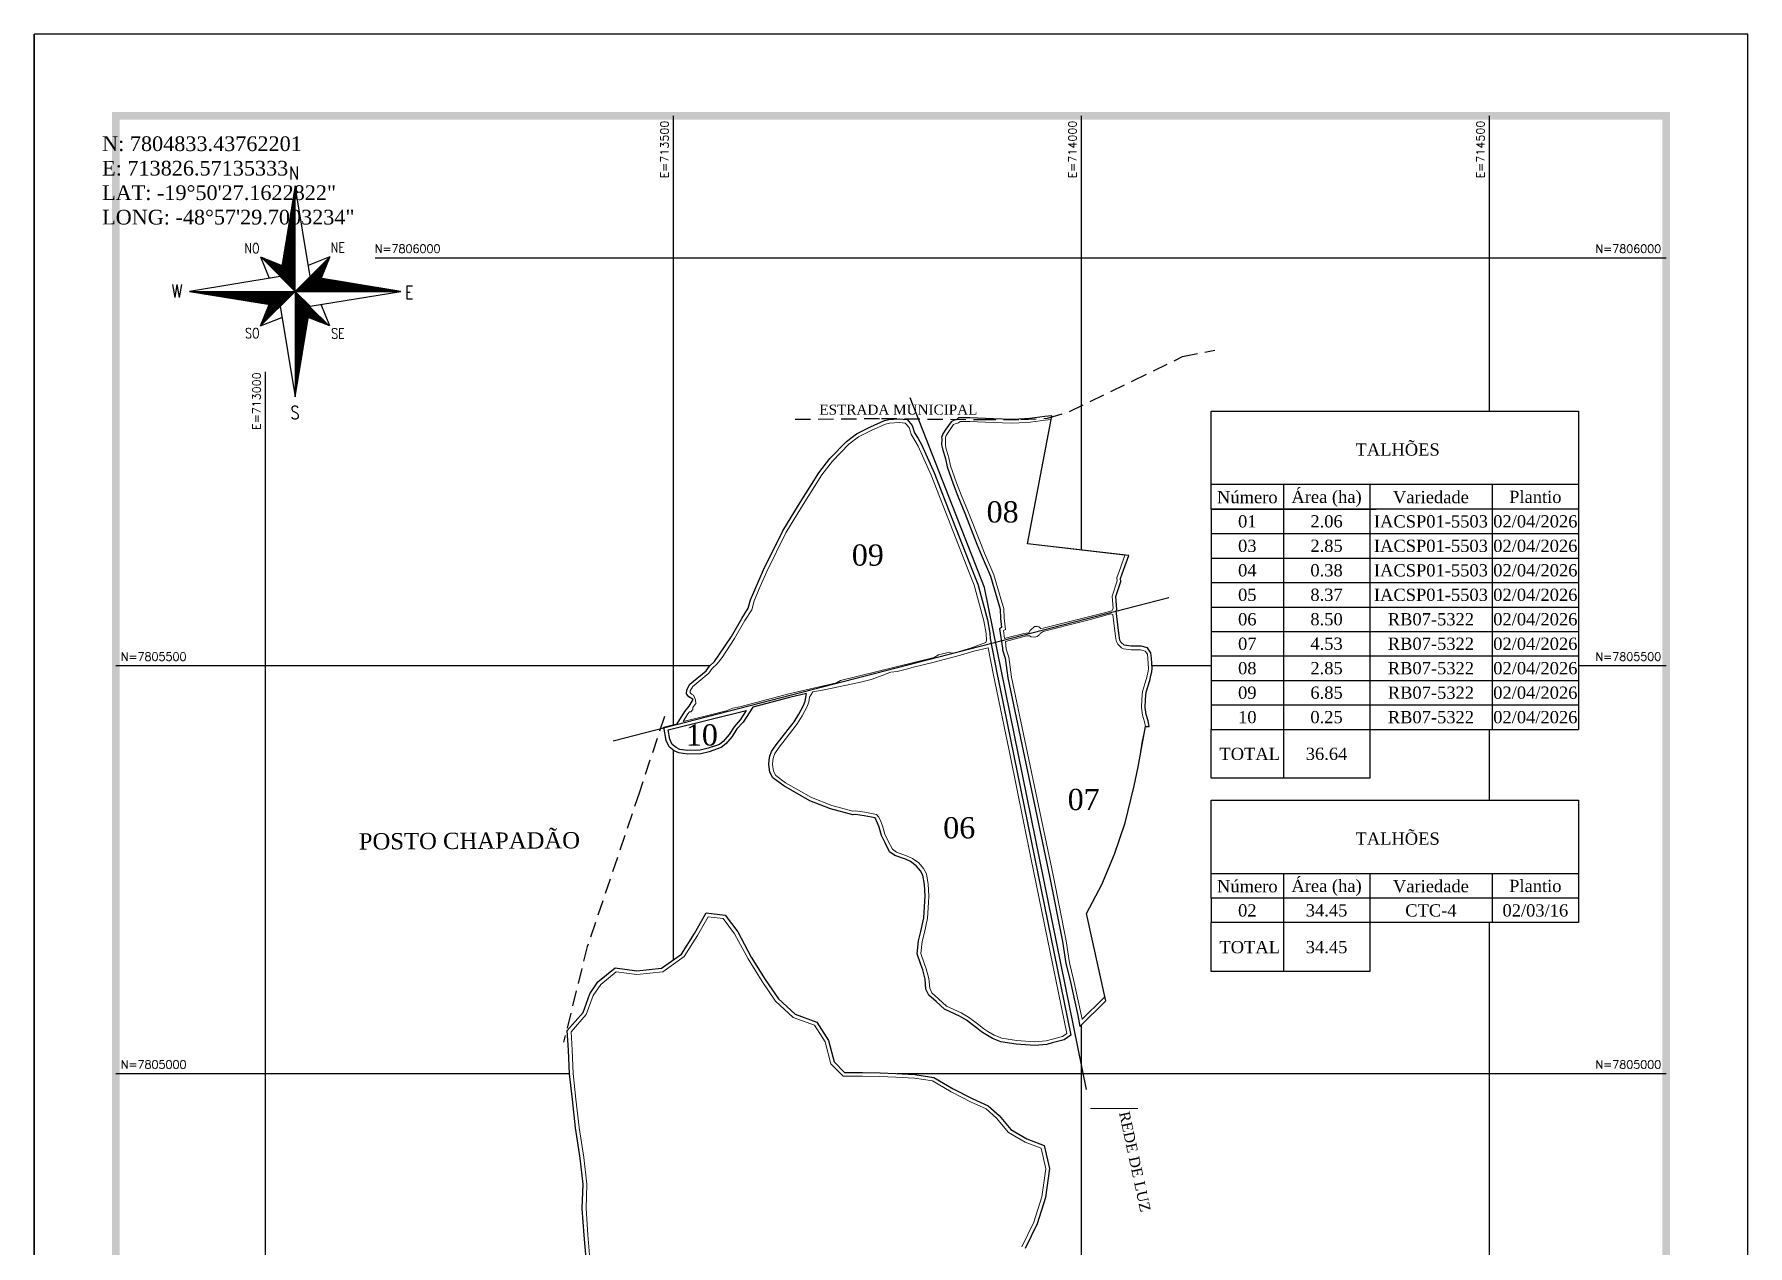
# Model space of a CAD drawing. Extents: x 712717 to 714817, y 7803304 to 7806274.
# Drawn here: x 712717 to 714817, y 7804789 to 7806274 of the extents above; entities that cross this region are included whole.
import ezdxf
from ezdxf.enums import TextEntityAlignment as Align

# ---------------------------------------------------------------- set-up
doc = ezdxf.new("R2010")
doc.units = 0
doc.header["$MEASUREMENT"] = 0
doc.linetypes.add('HIDDEN2', pattern=[0.1875, 0.125, -0.0625])
doc.linetypes.add('LIN0', pattern=[0])
for name, color, linetype, lineweight in [('0114000353', 1, 'Continuous', 25), ('0114000353006', 5, 'Continuous', 25), ('0114000353007', 5, 'Continuous', 25), ('0114000353008', 5, 'Continuous', 25), ('0114000353009', 5, 'Continuous', 25), ('0114000353010', 5, 'Continuous', 25), ('GRID', 8, 'Continuous', 0), ('TEXTO_DIVERSOS', 7, 'Continuous', 5)]:
    doc.layers.add(name, color=color, linetype=linetype, lineweight=lineweight)
for name, color, linetype in [('0114000353002', 5, 'Continuous'), ('NUMERAÇÕES', 7, 'Continuous'), ('SETA_NORTE', 3, 'Continuous'), ('TABELAS', 7, 'Continuous'), ('texto', 7, 'Continuous'), ('TG', 7, 'LIN0'), ('XTEXTOINTERNO', 7, 'Continuous')]:
    doc.layers.add(name, color=color, linetype=linetype)
doc.layers.add('MALHA', color=251, linetype='Continuous', true_color=0x505050)
doc.layers.add('NUMERAÇÕES DOS TALHÕES', color=7, linetype='Continuous', true_color=0xffffff)
doc.styles.add('AGROCAD', font='romans.shx')
doc.styles.add('AREAS', font='times.ttf')
doc.styles.add('ROMANS', font='')
doc.styles.get('ROMANS').set_extended_font_data('romans.shx')

# ---------------------------------------------------------------- blocks, each defined once
blk = doc.blocks.new('A$C7F984228')
at = {"layer": 'SETA_NORTE', "linetype": 'Continuous'}
h = blk.add_hatch(dxfattribs=at)
h.set_pattern_fill('ANSI31', color=256, scale=5, angle=-90, style=0)
h.set_pattern_definition([(315, (-7849212.488, 504478.853), (11.22532015, 11.22532015), [])])
h.paths.add_polyline_path([(2671, 3542), (2716, 3816), (2183, 4030)])
h = blk.add_hatch(dxfattribs=at)
h.set_pattern_fill('ANSI31', color=256, scale=5, angle=180, style=0)
h.set_pattern_definition([(225, (504349.028, 7855425.992), (11.22532015, -11.22532015), [])])
h.paths.add_polyline_path([(3412, 3542), (3686, 3497), (3900, 4030)])
h = blk.add_hatch(dxfattribs=at)
h.set_pattern_fill('ANSI31', color=256, scale=5, style=0)
h.set_pattern_definition([(45, (-498265.35, -7849082.662), (-11.22532015, 11.22532015), [])])
h.paths.add_polyline_path([(2671, 2801), (2397, 2846), (2183, 2313)])
h = blk.add_hatch(dxfattribs=at)
h.set_pattern_fill('ANSI31', color=256, scale=5, angle=90, style=0)
h.set_pattern_definition([(135, (7855296.166, -498135.524), (-11.22532015, -11.22532015), [])])
h.paths.add_polyline_path([(3412, 2801), (3367, 2527), (3900, 2313)])
for p, q in [((2994, 5505), (3042, 5552)), ((2999, 5533), (3042, 5576)), ((3004, 5561), (3042, 5599)), ((3008, 5588), (3042, 5622)), ((3013, 5616), (3042, 5645)), ((3017, 5644), (3042, 5668)), ((3022, 5671), (3042, 5691)), ((3026, 5699), (3042, 5715)), ((3031, 5727), (3042, 5738)), ((3036, 5755), (3042, 5761)), ((3040, 5782), (3042, 5784)), ((2908, 4978), (3042, 5112)), ((2912, 5006), (3042, 5135)), ((2917, 5034), (3042, 5159)), ((2921, 5061), (3042, 5182)), ((2926, 5089), (3042, 5205)), ((2931, 5117), (3042, 5228)), ((2935, 5145), (3042, 5251)), ((2940, 5172), (3042, 5274)), ((2944, 5200), (3042, 5298)), ((2949, 5228), (3042, 5321)), ((2953, 5255), (3042, 5344)), ((2958, 5283), (3042, 5367)), ((2963, 5311), (3042, 5390)), ((2967, 5339), (3042, 5413)), ((2972, 5366), (3042, 5437)), ((2976, 5394), (3042, 5460)), ((2981, 5422), (3042, 5483)), ((2985, 5450), (3042, 5506)), ((2990, 5477), (3042, 5529)), ((2825, 4479), (3042, 4695)), ((2830, 4507), (3042, 4718)), ((2835, 4534), (3042, 4742)), ((2839, 4562), (3042, 4765)), ((2844, 4590), (3042, 4788)), ((2848, 4618), (3042, 4811)), ((2853, 4645), (3042, 4834)), ((2857, 4673), (3042, 4857)), ((2862, 4701), (3042, 4881)), ((2867, 4729), (3042, 4904)), ((2871, 4756), (3042, 4927)), ((2876, 4784), (3042, 4950)), ((2880, 4812), (3042, 4973)), ((2885, 4839), (3042, 4996)), ((2889, 4867), (3042, 5020)), ((2894, 4895), (3042, 5043)), ((2899, 4923), (3042, 5066)), ((2903, 4950), (3042, 5089)), ((2739, 3952), (3042, 4255)), ((2743, 3980), (3042, 4278)), ((2748, 4007), (3042, 4301)), ((2752, 4035), (3042, 4325)), ((2757, 4063), (3042, 4348)), ((2762, 4091), (3042, 4371)), ((2766, 4118), (3042, 4394)), ((2771, 4146), (3042, 4417)), ((2775, 4174), (3042, 4440)), ((2780, 4202), (3042, 4464)), ((2784, 4229), (3042, 4487)), ((2789, 4257), (3042, 4510)), ((2794, 4285), (3042, 4533)), ((2798, 4313), (3042, 4556)), ((2803, 4340), (3042, 4579)), ((2807, 4368), (3042, 4603)), ((2812, 4396), (3042, 4626)), ((2816, 4423), (3042, 4649)), ((2821, 4451), (3042, 4672)), ((2183, 4030), (2716, 3816)), ((2183, 4030), (2397, 3497)), ((2674, 3540), (3042, 3908)), ((2675, 3564), (3042, 3931)), ((2679, 3591), (3042, 3954)), ((2684, 3619), (3042, 3977)), ((2685, 3528), (3042, 3885)), ((2688, 3647), (3042, 4000)), ((2693, 3675), (3042, 4024)), ((2697, 3517), (3042, 3861)), ((2698, 3702), (3042, 4047)), ((2702, 3730), (3042, 4070)), ((2707, 3758), (3042, 4093)), ((2709, 3505), (3042, 3838)), ((2711, 3786), (3042, 4116)), ((2716, 3813), (3042, 4139)), ((2720, 3841), (3042, 4163)), ((2725, 3869), (3042, 4186)), ((2730, 3897), (3042, 4209)), ((2734, 3924), (3042, 4232)), ((3900, 4030), (3367, 3816)), ((3900, 4030), (3686, 3497)), ((2720, 3493), (3042, 3815)), ((2732, 3482), (3042, 3792)), ((2743, 3470), (3042, 3769)), ((2755, 3459), (3042, 3746)), ((2766, 3447), (3042, 3722)), ((2778, 3435), (3042, 3699)), ((2790, 3424), (3042, 3676)), ((2801, 3412), (3042, 3653)), ((2813, 3401), (3042, 3630)), ((2824, 3389), (3042, 3607)), ((2836, 3378), (3042, 3583)), ((2848, 3366), (3042, 3560)), ((2859, 3354), (3042, 3537)), ((2871, 3343), (3042, 3514)), ((2882, 3331), (3042, 3491)), ((2894, 3320), (3042, 3468)), ((2905, 3308), (3042, 3444)), ((2917, 3296), (3042, 3421)), ((3047, 3172), (3417, 3542)), ((3070, 3172), (3437, 3538)), ((3093, 3172), (3457, 3535)), ((3117, 3172), (3477, 3532)), ((3140, 3172), (3497, 3528)), ((3163, 3172), (3516, 3525)), ((3186, 3172), (3536, 3522)), ((3209, 3172), (3556, 3519)), ((3232, 3172), (3576, 3515)), ((3256, 3172), (3596, 3512)), ((3279, 3172), (3616, 3509)), ((3302, 3172), (3636, 3506)), ((3325, 3172), (3656, 3502)), ((3348, 3172), (3676, 3499)), ((3371, 3172), (3695, 3496)), ((3395, 3172), (3715, 3492)), ((3418, 3172), (3735, 3489)), ((3441, 3172), (3755, 3486)), ((3464, 3172), (3775, 3483)), ((3487, 3172), (3795, 3479)), ((3510, 3172), (3815, 3476)), ((3534, 3172), (3835, 3473)), ((3557, 3172), (3855, 3469)), ((3580, 3172), (3874, 3466)), ((3603, 3172), (3894, 3463)), ((3626, 3172), (3914, 3460)), ((3649, 3172), (3934, 3456)), ((3673, 3172), (3954, 3453)), ((3696, 3172), (3974, 3450)), ((3719, 3172), (3994, 3447)), ((3742, 3172), (4014, 3443)), ((3765, 3172), (4034, 3440)), ((3788, 3172), (4053, 3437)), ((3812, 3172), (4073, 3433)), ((3835, 3172), (4093, 3430)), ((3858, 3172), (4113, 3427)), ((3881, 3172), (4133, 3424)), ((3904, 3172), (4153, 3420)), ((3927, 3172), (4173, 3417)), ((3951, 3172), (4193, 3414)), ((3974, 3172), (4213, 3411)), ((3997, 3172), (4232, 3407)), ((4020, 3172), (4252, 3404)), ((428, 3170), (429, 3172)), ((448, 3167), (453, 3172)), ((468, 3164), (476, 3172)), ((488, 3161), (499, 3172)), ((508, 3157), (522, 3172)), ((528, 3154), (545, 3172)), ((548, 3151), (568, 3172)), ((567, 3148), (592, 3172)), ((587, 3144), (615, 3172)), ((607, 3141), (638, 3172)), ((627, 3138), (661, 3172)), ((647, 3134), (684, 3172)), ((667, 3131), (707, 3172)), ((687, 3128), (731, 3172)), ((707, 3125), (754, 3172)), ((727, 3121), (777, 3172)), ((746, 3118), (800, 3172)), ((766, 3115), (823, 3172)), ((786, 3112), (846, 3172)), ((806, 3108), (870, 3172)), ((826, 3105), (893, 3172)), ((846, 3102), (916, 3172)), ((866, 3098), (939, 3172)), ((886, 3095), (962, 3172)), ((906, 3092), (985, 3172)), ((925, 3089), (1009, 3172)), ((945, 3085), (1032, 3172)), ((965, 3082), (1055, 3172)), ((985, 3079), (1078, 3172)), ((1005, 3075), (1101, 3172)), ((1025, 3072), (1124, 3172)), ((1045, 3069), (1148, 3172)), ((1065, 3066), (1171, 3172)), ((1085, 3062), (1194, 3172)), ((1104, 3059), (1217, 3172)), ((1124, 3056), (1240, 3172)), ((1144, 3053), (1263, 3172)), ((1164, 3049), (1287, 3172)), ((1184, 3046), (1310, 3172)), ((1204, 3043), (1333, 3172)), ((1224, 3039), (1356, 3172)), ((1244, 3036), (1379, 3172)), ((1264, 3033), (1402, 3172)), ((1283, 3030), (1426, 3172)), ((1303, 3026), (1449, 3172)), ((1323, 3023), (1472, 3172)), ((1343, 3020), (1495, 3172)), ((1363, 3017), (1518, 3172)), ((1383, 3013), (1541, 3172)), ((1403, 3010), (1565, 3172)), ((1423, 3007), (1588, 3172)), ((1443, 3003), (1611, 3172)), ((1462, 3000), (1634, 3172)), ((1482, 2997), (1657, 3172)), ((1502, 2994), (1680, 3172)), ((1522, 2990), (1704, 3172)), ((1542, 2987), (1727, 3172)), ((1562, 2984), (1750, 3172)), ((1582, 2980), (1773, 3172)), ((1602, 2977), (1796, 3172)), ((1622, 2974), (1819, 3172)), ((1641, 2971), (1843, 3172)), ((1661, 2967), (1866, 3172)), ((1681, 2964), (1889, 3172)), ((1701, 2961), (1912, 3172)), ((1721, 2958), (1935, 3172)), ((1741, 2954), (1958, 3172)), ((1761, 2951), (1982, 3172)), ((1781, 2948), (2005, 3172)), ((1801, 2944), (2028, 3172)), ((1820, 2941), (2051, 3172)), ((1840, 2938), (2074, 3172)), ((1860, 2935), (2097, 3172)), ((1880, 2931), (2120, 3172)), ((1900, 2928), (2144, 3172)), ((1920, 2925), (2167, 3172)), ((1940, 2921), (2190, 3172)), ((1960, 2918), (2213, 3172)), ((1980, 2915), (2236, 3172)), ((1999, 2912), (2259, 3172)), ((2019, 2908), (2283, 3172)), ((2039, 2905), (2306, 3172)), ((2059, 2902), (2329, 3172)), ((2079, 2899), (2352, 3172)), ((2099, 2895), (2375, 3172)), ((2119, 2892), (2398, 3172)), ((2139, 2889), (2422, 3172)), ((2159, 2885), (2445, 3172)), ((2178, 2882), (2468, 3172)), ((3042, 3172), (2183, 2313)), ((2198, 2879), (2491, 3172)), ((2218, 2876), (2514, 3172)), ((2238, 2872), (2537, 3172)), ((2258, 2869), (2561, 3172)), ((2278, 2866), (2584, 3172)), ((2298, 2863), (2607, 3172)), ((2318, 2859), (2630, 3172)), ((2338, 2856), (2653, 3172)), ((2357, 2853), (2676, 3172)), ((2377, 2849), (2700, 3172)), ((2397, 2846), (2723, 3172)), ((2417, 2843), (2746, 3172)), ((2437, 2840), (2769, 3172)), ((2457, 2836), (2792, 3172)), ((2477, 2833), (2815, 3172)), ((2497, 2830), (2839, 3172)), ((2517, 2826), (2862, 3172)), ((2536, 2823), (2885, 3172)), ((2556, 2820), (2908, 3172)), ((2576, 2817), (2931, 3172)), ((2596, 2813), (2954, 3172)), ((2616, 2810), (2978, 3172)), ((2636, 2807), (3001, 3172)), ((2656, 2804), (3024, 3172)), ((2929, 3285), (3042, 3398)), ((2940, 3273), (3042, 3375)), ((2952, 3262), (3042, 3352)), ((2963, 3250), (3042, 3329)), ((2975, 3239), (3042, 3305)), ((2987, 3227), (3042, 3282)), ((2998, 3215), (3042, 3259)), ((3010, 3204), (3042, 3236)), ((3021, 3192), (3042, 3213)), ((3033, 3181), (3042, 3190)), ((3042, 3166), (3044, 3169)), ((3042, 3143), (3056, 3157)), ((3042, 3120), (3068, 3146)), ((3042, 3097), (3079, 3134)), ((3042, 3074), (3091, 3123)), ((3042, 3051), (3102, 3111)), ((3042, 3027), (3114, 3100)), ((3042, 3004), (3126, 3088)), ((3042, 2981), (3137, 3076)), ((3042, 2958), (3149, 3065)), ((3042, 2935), (3160, 3053)), ((3042, 2912), (3172, 3042)), ((3042, 2888), (3183, 3030)), ((3042, 2865), (3195, 3018)), ((3042, 2842), (3207, 3007)), ((3042, 2819), (3218, 2995)), ((3042, 2796), (3230, 2984)), ((4043, 3172), (4272, 3401)), ((4066, 3172), (4292, 3397)), ((4090, 3172), (4312, 3394)), ((4113, 3172), (4332, 3391)), ((4136, 3172), (4352, 3388)), ((4159, 3172), (4372, 3384)), ((4182, 3172), (4392, 3381)), ((4205, 3172), (4411, 3378)), ((4228, 3172), (4431, 3374)), ((4252, 3172), (4451, 3371)), ((4275, 3172), (4471, 3368)), ((4298, 3172), (4491, 3365)), ((4321, 3172), (4511, 3361)), ((4344, 3172), (4531, 3358)), ((4367, 3172), (4551, 3355)), ((4391, 3172), (4571, 3352)), ((4414, 3172), (4590, 3348)), ((4437, 3172), (4610, 3345)), ((4460, 3172), (4630, 3342)), ((4483, 3172), (4650, 3338)), ((4506, 3172), (4670, 3335)), ((4530, 3172), (4690, 3332)), ((4553, 3172), (4710, 3329)), ((4576, 3172), (4730, 3325)), ((4599, 3172), (4750, 3322)), ((4622, 3172), (4769, 3319)), ((4645, 3172), (4789, 3316)), ((4669, 3172), (4809, 3312)), ((4692, 3172), (4829, 3309)), ((4715, 3172), (4849, 3306)), ((4738, 3172), (4869, 3302)), ((4761, 3172), (4889, 3299)), ((4784, 3172), (4909, 3296)), ((4808, 3172), (4929, 3293)), ((4831, 3172), (4948, 3289)), ((4854, 3172), (4968, 3286)), ((4877, 3172), (4988, 3283)), ((4900, 3172), (5008, 3279)), ((4923, 3172), (5028, 3276)), ((4947, 3172), (5048, 3273)), ((4970, 3172), (5068, 3270)), ((4993, 3172), (5088, 3266)), ((5016, 3172), (5108, 3263)), ((5039, 3172), (5127, 3260)), ((5062, 3172), (5147, 3257)), ((5086, 3172), (5167, 3253)), ((5109, 3172), (5187, 3250)), ((5132, 3172), (5207, 3247)), ((5155, 3172), (5227, 3243)), ((5178, 3172), (5247, 3240)), ((5201, 3172), (5267, 3237)), ((5225, 3172), (5287, 3234)), ((5248, 3172), (5306, 3230)), ((5271, 3172), (5326, 3227)), ((5294, 3172), (5346, 3224)), ((5317, 3172), (5366, 3221)), ((5340, 3172), (5386, 3217)), ((5364, 3172), (5406, 3214)), ((5387, 3172), (5426, 3211)), ((5410, 3172), (5446, 3207)), ((5433, 3172), (5466, 3204)), ((5456, 3172), (5485, 3201)), ((5479, 3172), (5505, 3198)), ((5503, 3172), (5525, 3194)), ((5526, 3172), (5545, 3191)), ((5549, 3172), (5565, 3188)), ((5572, 3172), (5585, 3184)), ((5595, 3172), (5605, 3181)), ((5618, 3172), (5625, 3178)), ((5642, 3172), (5645, 3175)), ((2183, 2313), (2397, 2846)), ((3042, 2773), (3241, 2972)), ((3042, 2749), (3253, 2961)), ((3042, 2726), (3265, 2949)), ((3042, 2703), (3276, 2937)), ((3042, 2680), (3288, 2926)), ((3042, 2657), (3299, 2914)), ((3042, 2634), (3311, 2903)), ((3042, 2610), (3322, 2891)), ((3042, 2587), (3334, 2879)), ((3042, 2564), (3346, 2868)), ((3042, 2541), (3357, 2856)), ((3042, 2518), (3369, 2845)), ((3042, 2495), (3380, 2833)), ((3042, 2471), (3392, 2822)), ((3042, 2448), (3404, 2810)), ((3042, 2425), (3411, 2795)), ((3042, 2402), (3407, 2767)), ((3042, 2379), (3402, 2739)), ((3042, 2356), (3398, 2712)), ((3042, 2332), (3393, 2684)), ((3042, 2309), (3389, 2656)), ((3042, 2286), (3384, 2628)), ((3042, 2263), (3379, 2601)), ((3042, 2240), (3375, 2573)), ((3900, 2313), (3686, 2846)), ((2183, 2313), (2716, 2527)), ((3042, 2217), (3370, 2545)), ((3042, 2193), (3366, 2517)), ((3042, 2170), (3361, 2490)), ((3042, 2147), (3357, 2462)), ((3042, 2124), (3352, 2434)), ((3042, 2101), (3347, 2406)), ((3042, 2078), (3343, 2379)), ((3042, 2055), (3338, 2351)), ((3042, 2031), (3334, 2323)), ((3042, 2008), (3329, 2296)), ((3042, 1985), (3325, 2268)), ((3042, 1962), (3320, 2240)), ((3042, 1939), (3316, 2212)), ((3042, 1916), (3311, 2185)), ((3042, 1892), (3306, 2157)), ((3042, 1869), (3302, 2129)), ((3900, 2313), (3367, 2527)), ((3042, 1846), (3297, 2101)), ((3042, 1823), (3293, 2074)), ((3042, 1800), (3288, 2046)), ((3042, 1777), (3284, 2018)), ((3042, 1753), (3279, 1990)), ((3042, 1730), (3274, 1963)), ((3042, 1707), (3270, 1935)), ((3042, 1684), (3265, 1907)), ((3042, 1661), (3261, 1880)), ((3042, 1638), (3256, 1852)), ((3042, 1614), (3252, 1824)), ((3042, 1591), (3247, 1796)), ((3042, 1568), (3242, 1769)), ((3042, 1545), (3238, 1741)), ((3042, 1522), (3233, 1713)), ((3042, 1499), (3229, 1685)), ((3042, 1475), (3224, 1658)), ((3042, 1452), (3220, 1630)), ((3042, 1429), (3215, 1602)), ((3042, 1406), (3210, 1575)), ((3042, 1383), (3206, 1547)), ((3042, 1360), (3201, 1519)), ((3042, 1336), (3197, 1491)), ((3042, 1313), (3192, 1464)), ((3042, 1290), (3188, 1436)), ((3042, 1267), (3183, 1408)), ((3042, 1244), (3178, 1380)), ((3042, 1221), (3174, 1353)), ((3042, 1197), (3169, 1325)), ((3042, 1174), (3165, 1297)), ((3042, 1151), (3160, 1269)), ((3042, 1128), (3156, 1242)), ((3042, 1105), (3151, 1214)), ((3042, 1082), (3146, 1186)), ((3042, 1058), (3142, 1159)), ((3042, 1035), (3137, 1131)), ((3042, 1012), (3133, 1103)), ((3042, 989), (3128, 1075)), ((3042, 966), (3124, 1048)), ((3042, 943), (3119, 1020)), ((3042, 919), (3115, 992)), ((3042, 896), (3110, 964)), ((3042, 873), (3105, 937)), ((3042, 850), (3101, 909)), ((3042, 827), (3096, 881)), ((3042, 804), (3092, 853)), ((3042, 780), (3087, 826)), ((3042, 757), (3083, 798)), ((3042, 734), (3078, 770)), ((3042, 711), (3073, 743)), ((3042, 688), (3069, 715)), ((3042, 665), (3064, 687)), ((3042, 641), (3060, 659)), ((3042, 618), (3055, 632)), ((3042, 595), (3051, 604)), ((3042, 572), (3046, 576))]:
    blk.add_line(p, q, dxfattribs=at)
blk.add_lwpolyline([(3412, 2801), (5663, 3172), (3412, 3542), (3042, 5792), (2671, 3542), (421, 3172), (2671, 2801), (3042, 551)], close=True, dxfattribs=at)
for points in [[(3042, 3172), (3042, 5792)], [(3042, 3172), (2671, 3542)], [(3042, 3172), (3412, 3542)], [(421, 3172), (5663, 3172)], [(3042, 3172), (2671, 2801)], [(3042, 3172), (3412, 2801)], [(3042, 3172), (3042, 551)]]:
    blk.add_lwpolyline(points, dxfattribs=at)
at = {"layer": 'TEXTO_DIVERSOS', "color": 0, "lineweight": 30, "style": 'ROMANS', "width": 0.8}
for s, height, p in [('N ', 325, (2890, 5949)), ('NO', 250, (1784, 4117)), ('NE', 250, (3926, 4135)), ('W', 325, (-25, 3016)), ('E', 325, (5767, 2986)), ('SO', 250, (1801, 2010)), ('SE', 250, (3938, 2001)), ('S', 325, (2930, 0))]:
    blk.add_text(s, height=height, dxfattribs=at).set_placement(p)
blk = doc.blocks.new('area_de_talhao')
at = {"layer": 'NUMERAÇÕES', "linetype": 'Continuous', "style": 'AREAS'}
blk.add_attdef('NRO', text='', height=20, dxfattribs=at).set_placement((0, 6.1), align=Align.CENTER)
blk = doc.blocks.new('coordf')
at = {"layer": 'MALHA', "linetype": 'Continuous', "style": 'AGROCAD'}
blk.add_attdef('COORDF', text='', height=10, dxfattribs=at).set_placement((-6, 6), align=Align.RIGHT)
blk = doc.blocks.new('coordi')
at = {"layer": 'MALHA', "linetype": 'Continuous', "style": 'AGROCAD'}
blk.add_attdef('COORDI', (6, 6), '', height=10, dxfattribs=at)

msp = doc.modelspace()

# ---------------------------------------------------------------- linework, layer by layer
at = {"color": 6}
for points in [[(714006.2, 7804980.4), (713881.2, 7805595.8), (713790.1, 7805828.3)], [(713426, 7805407.6), (714107.1, 7805583.6)]]:
    msp.add_lwpolyline(points, dxfattribs=at)
at = {"layer": '0114000353'}
for points in [[(713903.1, 7805521.3), (713903.2, 7805519.3), (713906.7, 7805509.2), (713909.7, 7805485.1), (713961, 7805242), (713976.9, 7805161.7), (713980.9, 7805135), (713986, 7805114.1), (713995.4, 7805071.2), (713998.2, 7805057.4), (714029.8, 7805088.9), (714028.5, 7805094.3), (714006.4, 7805196.2), (714025.1, 7805231.8), (714040.7, 7805268.8), (714053.4, 7805307.2), (714064.6, 7805352.7), (714069.6, 7805375.7), (714078.6, 7805425.2), (714083.2, 7805425.2), (714081.6, 7805432.2), (714079.3, 7805440.1), (714078, 7805448.7), (714078.6, 7805458.4), (714079.4, 7805467.5), (714083.7, 7805481.7), (714085.1, 7805488), (714086.4, 7805492.4), (714086.6, 7805496.5), (714085.7, 7805508.9), (714085.2, 7805515.6), (714081, 7805521.6), (714073.2, 7805523.9), (714061, 7805524), (714052.5, 7805525), (714048.4, 7805528.9), (714047.2, 7805531), (714046.7, 7805533.7), (714046.1, 7805536.9), (714045.3, 7805542.8), (714042.4, 7805567.2), (714043.4, 7805568.9), (714042.2, 7805584.6), (714048.3, 7805603.2), (714047.9, 7805606.9), (714052.1, 7805618.2), (714057.9, 7805634.8), (713933.9, 7805649.4), (713963.1, 7805801.7), (713963.8, 7805806.3), (713955.1, 7805805.2), (713936.9, 7805803), (713923.3, 7805802.1), (713914.5, 7805801.8), (713892.1, 7805802.4), (713863.4, 7805803.8), (713849.3, 7805803.8), (713847.2, 7805801.7), (713843.3, 7805800.5), (713840.3, 7805798.9), (713833.8, 7805789.6), (713830.3, 7805784.1), (713828.3, 7805779.4), (713828.8, 7805778.1), (713828.7, 7805770.4), (713829.7, 7805765.7), (713832, 7805757.5), (713833.2, 7805753.5), (713835.3, 7805743.8), (713842.6, 7805722.7), (713848.5, 7805707.6), (713857.1, 7805686.9), (713872, 7805648.9), (713877.1, 7805636.2), (713888.5, 7805609.6), (713898.3, 7805576.3), (713900.3, 7805569.2), (713900.7, 7805557.9), (713902.1, 7805546.6), (713899.6, 7805545.2)], [(713585.5, 7805430.6), (713577.8, 7805422.3), (713572, 7805412.9), (713564, 7805403.9), (713558.5, 7805399.4), (713543.7, 7805394.4), (713533.4, 7805392), (713517.2, 7805391.4), (713506.7, 7805392.9), (713500.9, 7805395.6), (713494.9, 7805400.4), (713491.1, 7805408.3), (713488.1, 7805424.4), (713504.7, 7805428.5), (713514.1, 7805443.6), (713519.4, 7805450.3), (713524.1, 7805458.6), (713519, 7805461.7), (713516, 7805465.2), (713516.2, 7805470.1), (713520.2, 7805477.4), (713540.2, 7805493.6), (713544.2, 7805499.4), (713550.2, 7805505.1), (713555.8, 7805512.7), (713571, 7805535.5), (713583.6, 7805557.8), (713591.7, 7805570.3), (713594.6, 7805580.7), (713610.4, 7805617.3), (713633.9, 7805665.1), (713653.1, 7805696.6), (713678.2, 7805736.4), (713691.7, 7805753.7), (713711.9, 7805774.7), (713724.3, 7805784.1), (713741.3, 7805792.7), (713758.6, 7805800.4), (713764.1, 7805801.8), (713776.8, 7805802.5), (713786.3, 7805801.6), (713792.7, 7805794.3), (713795.6, 7805785.4), (713799.7, 7805778.4), (713804, 7805770.8), (713819.9, 7805735.4), (713833.9, 7805699.3), (713866.6, 7805616), (713872.9, 7805599.9), (713884.9, 7805555.9), (713887.6, 7805539.8), (713888.2, 7805533.2), (713896.6, 7805489.1), (713900.4, 7805471.4), (713942.5, 7805265.3), (713987.2, 7805047.1), (713978.8, 7805041.4), (713964.2, 7805037.4), (713957.5, 7805035.6), (713942.7, 7805034.4), (713919.9, 7805035.8), (713901.3, 7805038.9), (713891.2, 7805042.7), (713882.7, 7805047.7), (713877.5, 7805051), (713871.5, 7805056.1), (713866.6, 7805059.8), (713859, 7805065.5), (713850.7, 7805070.2), (713832.3, 7805078.9), (713821.8, 7805088.2), (713813.1, 7805096), (713809.5, 7805103.3), (713808.4, 7805115.7), (713805.6, 7805126.9), (713803.1, 7805133.6), (713798.7, 7805146.7), (713800.4, 7805162.5), (713803.1, 7805174), (713806.9, 7805190.8), (713808.6, 7805217.6), (713807.7, 7805231.5), (713805.8, 7805243.1), (713802.9, 7805248.6), (713797.6, 7805254.7), (713790.6, 7805259.7), (713784.2, 7805262.7), (713771.1, 7805267.2), (713764.9, 7805271.9), (713759.3, 7805282.9), (713754.9, 7805291.9), (713752, 7805302.1), (713750, 7805306.9), (713747.1, 7805313.2), (713733.6, 7805315.7), (713722.9, 7805317.5), (713719.7, 7805316.9), (713692.5, 7805324.3), (713667.3, 7805334.4), (713635.1, 7805352.4), (713621.9, 7805362.3), (713618.3, 7805369.2), (713616.9, 7805378.7), (713617.3, 7805384.3), (713618.1, 7805389), (713620.2, 7805394.5), (713626, 7805402.7), (713633.4, 7805412.1), (713647.9, 7805431.1), (713653.8, 7805440.6), (713659.4, 7805450.9), (713661.5, 7805456.4), (713663, 7805465.7), (713642.3, 7805460.9), (713597.2, 7805449)]]:
    msp.add_lwpolyline(points, close=True, dxfattribs=at)
msp.add_lwpolyline([(713396.8, 7804730.5), (713390.4, 7804802), (713388.3, 7804834.4), (713389.2, 7804864.2), (713385.8, 7804896.4), (713379.9, 7804933.3), (713376.1, 7804968.1), (713372.4, 7804999.7), (713371.3, 7805028.6), (713369.9, 7805052.5), (713389.3, 7805074.7), (713397.7, 7805097.6), (713407.5, 7805112.2), (713428.6, 7805129.4), (713455.2, 7805126), (713485.5, 7805129.1), (713509.7, 7805146.3), (713525.7, 7805171.4), (713540, 7805197.1), (713563.3, 7805194), (713578.8, 7805173.5), (713595.3, 7805142.6), (713612.4, 7805115.2), (713628.6, 7805091.6), (713649.1, 7805072.6), (713675.8, 7805062.9), (713690, 7805040.5), (713697, 7805014.1), (713709.7, 7805001.1), (713731.7, 7805001.1), (713753.2, 7805000.7), (713772.7, 7805000.1), (713795.8, 7804998.9), (713819, 7804995.2), (713842.6, 7804981.3), (713866.2, 7804969.3), (713885.8, 7804960.4), (713899.1, 7804948.5), (713913.5, 7804931.3), (713932.9, 7804919.8), (713954.4, 7804911.8), (713961, 7804883.4), (713955.9, 7804847.9), (713945.9, 7804815.9), (713931.1, 7804785.4)], dxfattribs=at)
at = {"layer": '0114000353002', "lineweight": 20}
msp.add_lwpolyline([(713927.1, 7804787.5), (713941.7, 7804817.6), (713951.5, 7804848.9), (713956.4, 7804883.2), (713950.6, 7804908.5), (713931, 7804915.8), (713910.5, 7804927.8), (713895.9, 7804945.4), (713883.4, 7804956.5), (713864.2, 7804965.2), (713840.5, 7804977.4), (713817.5, 7804990.9), (713795.3, 7804994.4), (713772.5, 7804995.6), (713753, 7804996.2), (713731.7, 7804996.6), (713707.8, 7804996.6), (713693, 7805011.8), (713685.9, 7805038.7), (713672.9, 7805059.1), (713646.7, 7805068.6), (713625.2, 7805088.7), (713608.6, 7805112.8), (713591.4, 7805140.4), (713575, 7805171.1), (713560.9, 7805189.8), (713542.5, 7805192.2), (713529.5, 7805169.1), (713513, 7805143.2), (713487.1, 7805124.8), (713455.1, 7805121.5), (713429.9, 7805124.7), (713410.9, 7805109.1), (713401.7, 7805095.5), (713393.2, 7805072.4), (713374.5, 7805050.9), (713375.8, 7805028.8), (713376.9, 7805000), (713380.5, 7804968.6), (713384.4, 7804933.9), (713390.3, 7804897), (713393.7, 7804864.4), (713392.8, 7804834.5), (713394.9, 7804802.4), (713398, 7804767.7)], dxfattribs=at)
at = {"layer": '0114000353006', "lineweight": 20}
msp.add_lwpolyline([(713885.8, 7805521.8), (713892.2, 7805488.2), (713896, 7805470.5), (713912.1, 7805391.7), (713938, 7805264.4), (713982.2, 7805049.1), (713976.9, 7805045.5), (713963, 7805041.7), (713956.7, 7805040), (713942.7, 7805038.9), (713920.4, 7805040.3), (713902.5, 7805043.3), (713893.2, 7805046.8), (713885.1, 7805051.5), (713880.2, 7805054.6), (713874.3, 7805059.6), (713869.3, 7805063.3), (713861.5, 7805069.2), (713852.7, 7805074.2), (713834.8, 7805082.7), (713824.8, 7805091.5), (713816.8, 7805098.8), (713814, 7805104.5), (713812.9, 7805116.5), (713809.9, 7805128.3), (713807.3, 7805135.2), (713803.3, 7805147.2), (713804.9, 7805161.8), (713807.5, 7805172.9), (713811.4, 7805190.2), (713812.6, 7805209.4), (713813.1, 7805217.6), (713812.2, 7805232), (713810.2, 7805244.6), (713806.6, 7805251.2), (713800.7, 7805258.1), (713792.8, 7805263.7), (713785.8, 7805266.9), (713773.2, 7805271.2), (713768.4, 7805274.8), (713763.3, 7805284.9), (713759.2, 7805293.5), (713756.3, 7805303.6), (713754.1, 7805308.8), (713751.6, 7805314.1), (713748.8, 7805317.4), (713734.4, 7805320.2), (713722.9, 7805322.1), (713719.9, 7805321.5), (713693.9, 7805328.6), (713669.3, 7805338.5), (713637.5, 7805356.2), (713625.4, 7805365.3), (713622.6, 7805370.6), (713621.4, 7805378.8), (713621.8, 7805383.7), (713622.5, 7805387.8), (713624.2, 7805392.4), (713629.6, 7805400), (713636.9, 7805409.3), (713651.6, 7805428.5), (713657.7, 7805438.3), (713663.4, 7805449), (713665.9, 7805455.2), (713666.8, 7805461.2), (713670.6, 7805467.9), (713684.8, 7805470.4), (713727.5, 7805479.4), (713742.3, 7805482.8), (713757.1, 7805488.2), (713760.6, 7805490), (713766.6, 7805491.8), (713774.2, 7805492.7), (713785.4, 7805495.7), (713794.1, 7805498), (713819.4, 7805504.1), (713836.1, 7805508.5), (713851.7, 7805512.8), (713868.2, 7805517.6)], close=True, dxfattribs=at)
at = {"layer": '0114000353007', "lineweight": 20}
msp.add_lwpolyline([(714080.8, 7805489.2), (714081.9, 7805493.1), (714082.1, 7805496.4), (714081.3, 7805508.6), (714080.8, 7805514), (714078.2, 7805517.7), (714072.5, 7805519.4), (714060.8, 7805519.5), (714051.7, 7805520.5), (714049.1, 7805521.9), (714044.8, 7805526.2), (714043, 7805529.4), (714042.3, 7805532.8), (714041.6, 7805536.2), (714040.8, 7805542.2), (714038.4, 7805562.7), (714036.1, 7805563.4), (714007.7, 7805555.7), (713986.6, 7805550.4), (713967.2, 7805545.3), (713953.2, 7805541.6), (713949.3, 7805539.4), (713948.7, 7805537.6), (713947.7, 7805537.1), (713945.6, 7805535.7), (713942.6, 7805534.9), (713938.3, 7805535.2), (713936.5, 7805536.3), (713932.5, 7805536.5), (713906.9, 7805529.4), (713907.7, 7805520.3), (713911.1, 7805510.2), (713914.2, 7805485.9), (713965.4, 7805242.9), (713981.3, 7805162.5), (713985.3, 7805135.8), (713990.3, 7805115.1), (713999.8, 7805072.1), (714000.9, 7805066.5), (714026.5, 7805091.9), (714028.5, 7805094.3), (714006.4, 7805196.2), (714025.1, 7805231.8), (714040.7, 7805268.8), (714053.4, 7805307.2), (714064.6, 7805352.7), (714069.6, 7805375.7), (714074.5, 7805407.2), (714078.6, 7805425.2), (714077.3, 7805431), (714074.9, 7805439.1), (714073.5, 7805448.5), (714074.2, 7805458.7), (714074.9, 7805468.4), (714079.4, 7805482.9)], close=True, dxfattribs=at)
at = {"layer": '0114000353008', "lineweight": 20}
msp.add_lwpolyline([(714047.8, 7805619.7), (714053.3, 7805635.4), (713933.9, 7805649.4), (713963.1, 7805801.7), (713955.6, 7805800.7), (713937.3, 7805798.5), (713923.6, 7805797.6), (713914.5, 7805797.3), (713891.9, 7805797.9), (713863.3, 7805799.3), (713851.2, 7805799.3), (713849.5, 7805797.7), (713845.1, 7805796.3), (713843.4, 7805795.4), (713837.5, 7805787.1), (713834.3, 7805782), (713833.2, 7805779.4), (713833.3, 7805778.9), (713833.2, 7805770.8), (713834, 7805766.8), (713836.4, 7805758.7), (713837.5, 7805754.6), (713839.6, 7805745), (713846.8, 7805724.2), (713852.7, 7805709.3), (713861.3, 7805688.6), (713876.1, 7805650.5), (713881.3, 7805637.9), (713892.7, 7805611.1), (713902.6, 7805577.6), (713904.8, 7805569.9), (713905.2, 7805558.2), (713906.9, 7805544.2), (713904.5, 7805542.8), (713905.9, 7805533.2), (713913.2, 7805535.2), (713926.4, 7805538.4), (713929.1, 7805539.5), (713935.5, 7805540.2), (713937.2, 7805542.9), (713942.3, 7805548), (713945.6, 7805547.8), (713947.7, 7805547.5), (713950.1, 7805545.6), (713953.1, 7805545.7), (714028.1, 7805564.6), (714037.1, 7805567.3), (714038.8, 7805570), (714037.7, 7805585.1), (714043.7, 7805603.7), (714043.3, 7805607.4)], close=True, dxfattribs=at)
at = {"layer": '0114000353009', "lineweight": 20}
msp.add_lwpolyline([(713882.7, 7805528.1), (713864, 7805521.3), (713843.3, 7805515.2), (713836.7, 7805516.1), (713825, 7805513.2), (713819.4, 7805510), (713704.7, 7805481.6), (713699.8, 7805478.9), (713641.2, 7805465.3), (713581.5, 7805449.5), (713572.8, 7805447.8), (713564.6, 7805444.4), (713542.3, 7805439), (713511.7, 7805431.3), (713517.8, 7805441), (713519.6, 7805443.3), (713521.1, 7805443.3), (713523.8, 7805446.2), (713523.8, 7805448.7), (713527.3, 7805453.7), (713527, 7805458.2), (713524.4, 7805463.6), (713521.9, 7805465.1), (713520.5, 7805466.7), (713520.6, 7805468.9), (713523.8, 7805474.5), (713543.5, 7805490.5), (713547.6, 7805496.5), (713553.6, 7805502.1), (713559.5, 7805510.1), (713574.9, 7805533.2), (713587.4, 7805555.4), (713595.9, 7805568.4), (713598.8, 7805579.2), (713606.4, 7805596.8), (713614.4, 7805615.4), (713637.9, 7805662.9), (713656.9, 7805694.2), (713681.9, 7805733.8), (713695.1, 7805750.7), (713714.8, 7805771.3), (713726.7, 7805780.2), (713743.3, 7805788.6), (713760, 7805796.1), (713764.8, 7805797.3), (713776.7, 7805798), (713784, 7805797.3), (713788.7, 7805792), (713791.5, 7805783.6), (713795.8, 7805776.1), (713799.9, 7805768.8), (713815.8, 7805733.6), (713829.7, 7805697.7), (713862.4, 7805614.3), (713868.7, 7805598.5), (713880.5, 7805555), (713883.1, 7805539.2), (713883.8, 7805531)], close=True, dxfattribs=at)
at = {"layer": '0114000353010'}
msp.add_lwpolyline([(713493.3, 7805421.1), (713589.3, 7805445), (713581.9, 7805433.4), (713574.2, 7805425), (713568.3, 7805415.6), (713560.8, 7805407.1), (713556.3, 7805403.4), (713542.4, 7805398.8), (713532.8, 7805396.5), (713517.4, 7805396), (713508, 7805397.3), (713503.3, 7805399.5), (713498.5, 7805403.2), (713495.5, 7805409.7)], close=True, dxfattribs=at)
at = {"layer": 'GRID'}
msp.add_line((714011.2, 7804956.9), (714069.3, 7804956.9), dxfattribs=at)
at = {"layer": 'MALHA'}
for points in [[(713500, 7805427.4), (713500, 7806173.9)], [(714000, 7805641.6), (714000, 7806173.9)], [(714500, 7805811.8), (714500, 7806173.9)], [(713134.4, 7806000), (714716.6, 7806000)], [(713000, 7803607.2), (713000, 7805860)], [(712816.6, 7805500), (713544.8, 7805500)], [(714086.3, 7805500), (714159.1, 7805500)], [(714609.3, 7805500), (714716.6, 7805500)], [(714500, 7805334.9), (714500, 7805421.8)], [(713500, 7805139.4), (713500, 7805396.3)], [(714500, 7803607.2), (714500, 7805184.9)], [(714000, 7803607.2), (714000, 7805059.2)], [(712816.6, 7805000), (713372.4, 7805000)], [(713774.2, 7805000), (714716.6, 7805000)]]:
    msp.add_lwpolyline(points, dxfattribs=at)
at = {"layer": 'NUMERAÇÕES DOS TALHÕES', "color": 1, "linetype": 'HIDDEN2', "ltscale": 150}
for points in [[(713649.2, 7805802), (713755.1, 7805802.9), (713876.3, 7805801.5), (713925.8, 7805801.5), (713958.5, 7805803.1), (713985.4, 7805811.6), (714062.9, 7805849.1), (714123.8, 7805878.7), (714163.3, 7805886.8)], [(713488.9, 7805437.5), (713458.2, 7805344.9), (713394.4, 7805155.8), (713365.3, 7805038.4)]]:
    msp.add_lwpolyline(points, dxfattribs=at)
at = {"layer": 'TABELAS'}
for p, q in [((714159.1, 7805691.8), (714159.1, 7805811.8)), ((714159.1, 7805811.8), (714609.3, 7805811.8)), ((714609.3, 7805811.8), (714609.3, 7805661.8)), ((714609.3, 7805721.8), (714159.1, 7805721.8)), ((714247.5, 7805721.8), (714247.5, 7805691.8)), ((714353.3, 7805721.8), (714353.3, 7805691.8)), ((714503.3, 7805721.8), (714503.3, 7805691.8)), ((714159.1, 7805691.8), (714159.1, 7805661.8)), ((714159.1, 7805691.8), (714361.3, 7805691.8)), ((714609.3, 7805691.8), (714159.1, 7805691.8)), ((714247.5, 7805691.8), (714247.5, 7805661.8)), ((714353.3, 7805691.8), (714353.3, 7805661.8)), ((714503.3, 7805691.8), (714503.3, 7805661.8)), ((714503.3, 7805691.8), (714503.3, 7805661.8)), ((714609.3, 7805691.8), (714609.3, 7805661.8)), ((714159.1, 7805661.8), (714159.1, 7805631.8)), ((714159.1, 7805661.8), (714609.3, 7805661.8)), ((714247.5, 7805661.8), (714247.5, 7805631.8)), ((714353.3, 7805661.8), (714353.3, 7805631.8)), ((714503.3, 7805661.8), (714503.3, 7805631.8)), ((714503.3, 7805661.8), (714503.3, 7805631.8)), ((714609.3, 7805661.8), (714609.3, 7805631.8)), ((714159.1, 7805631.8), (714159.1, 7805601.8)), ((714159.1, 7805631.8), (714609.3, 7805631.8)), ((714247.5, 7805631.8), (714247.5, 7805601.8)), ((714353.3, 7805631.8), (714353.3, 7805601.8)), ((714503.3, 7805631.8), (714503.3, 7805601.8)), ((714503.3, 7805631.8), (714503.3, 7805601.8)), ((714609.3, 7805631.8), (714609.3, 7805601.8)), ((714159.1, 7805601.8), (714159.1, 7805571.8)), ((714159.1, 7805601.8), (714609.3, 7805601.8)), ((714247.5, 7805601.8), (714247.5, 7805571.8)), ((714353.3, 7805601.8), (714353.3, 7805571.8)), ((714503.3, 7805601.8), (714503.3, 7805571.8)), ((714503.3, 7805601.8), (714503.3, 7805571.8)), ((714609.3, 7805601.8), (714609.3, 7805571.8)), ((714159.1, 7805571.8), (714159.1, 7805541.8)), ((714159.1, 7805571.8), (714609.3, 7805571.8)), ((714247.5, 7805571.8), (714247.5, 7805541.8)), ((714353.3, 7805571.8), (714353.3, 7805541.8)), ((714503.3, 7805571.8), (714503.3, 7805541.8)), ((714503.3, 7805571.8), (714503.3, 7805541.8)), ((714609.3, 7805571.8), (714609.3, 7805541.8)), ((714159.1, 7805541.8), (714159.1, 7805511.8)), ((714159.1, 7805541.8), (714609.3, 7805541.8)), ((714247.5, 7805541.8), (714247.5, 7805511.8)), ((714353.3, 7805541.8), (714353.3, 7805511.8)), ((714503.3, 7805541.8), (714503.3, 7805511.8)), ((714503.3, 7805541.8), (714503.3, 7805511.8)), ((714609.3, 7805541.8), (714609.3, 7805511.8)), ((714159.1, 7805511.8), (714159.1, 7805481.8)), ((714159.1, 7805511.8), (714609.3, 7805511.8)), ((714247.5, 7805511.8), (714247.5, 7805481.8)), ((714353.3, 7805511.8), (714353.3, 7805481.8)), ((714503.3, 7805511.8), (714503.3, 7805481.8)), ((714503.3, 7805511.8), (714503.3, 7805481.8)), ((714609.3, 7805511.8), (714609.3, 7805481.8)), ((714159.1, 7805481.8), (714159.1, 7805451.8)), ((714159.1, 7805481.8), (714609.3, 7805481.8)), ((714247.5, 7805481.8), (714247.5, 7805451.8)), ((714353.3, 7805481.8), (714353.3, 7805451.8)), ((714503.3, 7805481.8), (714503.3, 7805451.8)), ((714503.3, 7805481.8), (714503.3, 7805451.8)), ((714609.3, 7805481.8), (714609.3, 7805451.8)), ((714159.1, 7805451.8), (714159.1, 7805421.8)), ((714159.1, 7805451.8), (714609.3, 7805451.8)), ((714247.5, 7805451.8), (714247.5, 7805421.8)), ((714353.3, 7805451.8), (714353.3, 7805421.8)), ((714503.3, 7805451.8), (714503.3, 7805421.8)), ((714503.3, 7805451.8), (714503.3, 7805421.8)), ((714609.3, 7805451.8), (714609.3, 7805421.8)), ((714159.1, 7805361.8), (714159.1, 7805421.8)), ((714159.1, 7805421.8), (714609.3, 7805421.8)), ((714247.5, 7805421.8), (714247.5, 7805361.8)), ((714353.3, 7805421.8), (714353.3, 7805361.8)), ((714353.3, 7805361.8), (714159.1, 7805361.8)), ((714159.1, 7805214.9), (714159.1, 7805334.9)), ((714159.1, 7805334.9), (714609.3, 7805334.9)), ((714609.3, 7805334.9), (714609.3, 7805214.9)), ((714609.3, 7805244.9), (714159.1, 7805244.9)), ((714247.5, 7805244.9), (714247.5, 7805214.9)), ((714353.3, 7805244.9), (714353.3, 7805214.9)), ((714503.3, 7805244.9), (714503.3, 7805214.9)), ((714609.3, 7805214.9), (714159.1, 7805214.9)), ((714159.1, 7805214.9), (714159.1, 7805184.9)), ((714247.5, 7805214.9), (714247.5, 7805184.9)), ((714353.3, 7805214.9), (714353.3, 7805184.9)), ((714503.3, 7805214.9), (714503.3, 7805184.9)), ((714503.3, 7805214.9), (714503.3, 7805184.9)), ((714609.3, 7805214.9), (714609.3, 7805184.9)), ((714159.1, 7805124.9), (714159.1, 7805184.9)), ((714609.3, 7805184.9), (714159.1, 7805184.9)), ((714247.5, 7805184.9), (714247.5, 7805124.9)), ((714353.3, 7805184.9), (714353.3, 7805124.9)), ((714353.3, 7805124.9), (714159.1, 7805124.9))]:
    msp.add_line(p, q, dxfattribs=at)
at = {"layer": 'TG', "color": 174, "linetype": 'LIN0'}
msp.add_line((712716.6, 7803303.9), (712716.6, 7806273.9), dxfattribs=at)
at = {"layer": 'TG', "color": 174, "linetype": 'LIN0', "flags": 128}
msp.add_lwpolyline([(714816.6, 7803303.9), (714816.6, 7806273.9), (712716.6, 7806273.9), (712716.6, 7803303.9)], close=True, dxfattribs=at)
at = {"layer": 'TG', "color": 174, "linetype": 'LIN0', "const_width": 9.09, "flags": 128}
msp.add_lwpolyline([(714716.6, 7803403.9), (714716.6, 7806173.9), (712816.6, 7806173.9), (712816.6, 7803403.9)], close=True, dxfattribs=at)

# ---------------------------------------------------------------- block references
at = {"linetype": 'ByBlock', "xscale": 0.04937115383315409, "yscale": 0.04937115383315409, "zscale": 0.04937115383315409, "rotation": 0.0001218493132139065}
msp.add_blockref('A$C7F984228', (712886.1, 7805802.1), dxfattribs=at)
at = {"layer": 'MALHA'}
ref = msp.add_blockref('coordf', (713500, 7806173.9), dxfattribs=dict(at, rotation=90))
ref.add_attrib('COORDF', 'E=713500', dxfattribs={"height": 10, "rotation": 90, "style": 'AGROCAD'}).set_placement((713494, 7806167.9), align=Align.RIGHT)
ref = msp.add_blockref('coordf', (714000, 7806173.9), dxfattribs=dict(at, rotation=90))
ref.add_attrib('COORDF', 'E=714000', dxfattribs={"height": 10, "rotation": 90, "style": 'AGROCAD'}).set_placement((713994, 7806167.9), align=Align.RIGHT)
ref = msp.add_blockref('coordf', (714500, 7806173.9), dxfattribs=dict(at, rotation=90))
ref.add_attrib('COORDF', 'E=714500', dxfattribs={"height": 10, "rotation": 90, "style": 'AGROCAD'}).set_placement((714494, 7806167.9), align=Align.RIGHT)
ref = msp.add_blockref('coordi', (713127.9, 7806000), dxfattribs=at)
ref.add_attrib('COORDI', 'N=7806000', (713133.9, 7806006), dxfattribs={"height": 10, "style": 'AGROCAD'})
ref = msp.add_blockref('coordf', (714716.6, 7806000), dxfattribs=at)
ref.add_attrib('COORDF', 'N=7806000', dxfattribs={"height": 10, "style": 'AGROCAD'}).set_placement((714710.6, 7806006), align=Align.RIGHT)
ref = msp.add_blockref('coordf', (713000, 7805865.5), dxfattribs=dict(at, rotation=90))
ref.add_attrib('COORDF', 'E=713000', dxfattribs={"height": 10, "rotation": 90, "style": 'AGROCAD'}).set_placement((712994, 7805859.5), align=Align.RIGHT)
ref = msp.add_blockref('coordi', (712816.6, 7805500), dxfattribs=at)
ref.add_attrib('COORDI', 'N=7805500', (712822.6, 7805506), dxfattribs={"height": 10, "style": 'AGROCAD'})
ref = msp.add_blockref('coordf', (714716.6, 7805500), dxfattribs=at)
ref.add_attrib('COORDF', 'N=7805500', dxfattribs={"height": 10, "style": 'AGROCAD'}).set_placement((714710.6, 7805506), align=Align.RIGHT)
ref = msp.add_blockref('coordi', (712816.6, 7805000), dxfattribs=at)
ref.add_attrib('COORDI', 'N=7805000', (712822.6, 7805006), dxfattribs={"height": 10, "style": 'AGROCAD'})
ref = msp.add_blockref('coordf', (714716.6, 7805000), dxfattribs=at)
ref.add_attrib('COORDF', 'N=7805000', dxfattribs={"height": 10, "style": 'AGROCAD'}).set_placement((714710.6, 7805006), align=Align.RIGHT)
at = {"layer": 'NUMERAÇÕES DOS TALHÕES'}
ref = msp.add_blockref('area_de_talhao', (713903.4, 7805667.5), dxfattribs=dict(at, xscale=1.3, yscale=1.3, zscale=1.3))
ref.add_attrib('NRO', '08', dxfattribs={"layer": 'NUMERAÇÕES', "height": 26, "style": 'AREAS'}).set_placement((713903.4, 7805675.4), align=Align.CENTER)
ref = msp.add_blockref('area_de_talhao', (713738.2, 7805614.6), dxfattribs=dict(at, xscale=1.3, yscale=1.3, zscale=1.3))
ref.add_attrib('NRO', '09', dxfattribs={"layer": 'NUMERAÇÕES', "height": 26, "style": 'AREAS'}).set_placement((713738.2, 7805622.5), align=Align.CENTER)
ref = msp.add_blockref('area_de_talhao', (713534.8, 7805394.1), dxfattribs=dict(at, xscale=1.3, yscale=1.3, zscale=1.3))
ref.add_attrib('NRO', '10', dxfattribs={"layer": 'NUMERAÇÕES', "height": 26, "style": 'AREAS'}).set_placement((713534.8, 7805402), align=Align.CENTER)
ref = msp.add_blockref('area_de_talhao', (714002.8, 7805315), dxfattribs=dict(at, xscale=1.3, yscale=1.3, zscale=1.3))
ref.add_attrib('NRO', '07', dxfattribs={"layer": 'NUMERAÇÕES', "height": 26, "style": 'AREAS'}).set_placement((714002.8, 7805322.9), align=Align.CENTER)
ref = msp.add_blockref('area_de_talhao', (713850.2, 7805280.3), dxfattribs=dict(at, xscale=1.3, yscale=1.3, zscale=1.3))
ref.add_attrib('NRO', '06', dxfattribs={"layer": 'NUMERAÇÕES', "height": 26, "style": 'AREAS'}).set_placement((713850.2, 7805288.2), align=Align.CENTER)

# ---------------------------------------------------------------- texts
at = {"layer": 'NUMERAÇÕES DOS TALHÕES', "color": 0, "insert": (713115.9, 7806040.3), "char_height": 18, "attachment_point": 9, "style": 'AREAS'}
msp.add_mtext('\\A1;\\pxql;N: 7804833.43762201\\PE: 713826.57135333\\PLAT: -19%%D50\'27.1622822" \\PLONG: -48%%D57\'29.7003234" ', dxfattribs=at)
at = {"layer": 'TABELAS', "style": 'AREAS'}
for s, p in [('TALHÕES', (714387.5, 7805766.8)), ('Número', (714203.3, 7805706.8)), ('Área (ha)', (714300.4, 7805706.8)), ('Variedade', (714428.3, 7805706.8)), ('01', (714203.3, 7805676.8)), ('2.06', (714300.4, 7805676.8)), ('IACSP01-5503', (714428.3, 7805676.8)), ('02/04/2026', (714556.3, 7805676.8)), ('03', (714203.3, 7805646.8)), ('2.85', (714300.4, 7805646.8)), ('IACSP01-5503', (714428.3, 7805646.8)), ('02/04/2026', (714556.3, 7805646.8)), ('04', (714203.3, 7805616.8)), ('0.38', (714300.4, 7805616.8)), ('IACSP01-5503', (714428.3, 7805616.8)), ('02/04/2026', (714556.3, 7805616.8)), ('05', (714203.3, 7805586.8)), ('8.37', (714300.4, 7805586.8)), ('IACSP01-5503', (714428.3, 7805586.8)), ('02/04/2026', (714556.3, 7805586.8)), ('06', (714203.3, 7805556.8)), ('8.50', (714300.4, 7805556.8)), ('RB07-5322', (714428.3, 7805556.8)), ('02/04/2026', (714556.3, 7805556.8)), ('07', (714203.3, 7805526.8)), ('4.53', (714300.4, 7805526.8)), ('RB07-5322', (714428.3, 7805526.8)), ('02/04/2026', (714556.3, 7805526.8)), ('08', (714203.3, 7805496.8)), ('2.85', (714300.4, 7805496.8)), ('RB07-5322', (714428.3, 7805496.8)), ('02/04/2026', (714556.3, 7805496.8)), ('09', (714203.3, 7805466.8)), ('6.85', (714300.4, 7805466.8)), ('RB07-5322', (714428.3, 7805466.8)), ('02/04/2026', (714556.3, 7805466.8)), ('10', (714203.3, 7805436.8)), ('0.25', (714300.4, 7805436.8)), ('RB07-5322', (714428.3, 7805436.8)), ('02/04/2026', (714556.3, 7805436.8)), ('36.64', (714300.4, 7805391.8)), ('TALHÕES', (714387.5, 7805289.9)), ('Área (ha)', (714300.4, 7805229.9)), ('Variedade', (714428.3, 7805229.9)), ('Número', (714203.3, 7805229.9)), ('02', (714203.3, 7805199.9)), ('34.45', (714300.4, 7805199.9)), ('CTC-4', (714428.3, 7805199.9)), ('02/03/16', (714556.3, 7805199.9)), ('34.45', (714300.4, 7805154.9))]:
    msp.add_text(s, height=15, dxfattribs=at).set_placement(p, align=Align.MIDDLE)
for p in [(714556.3, 7805706.8), (714556.3, 7805229.9)]:
    msp.add_text('Plantio', height=15, dxfattribs=at).set_placement(p, align=Align.MIDDLE_CENTER)
at = {"layer": 'TABELAS', "color": 1, "style": 'AREAS'}
for p in [(714169.1, 7805384.3), (714169.1, 7805147.4)]:
    msp.add_text('TOTAL', height=15, dxfattribs=at).set_placement(p)
at = {"layer": 'texto', "color": 7, "insert": (714058.7, 7804954.6), "char_height": 13, "width": 245.984, "attachment_point": 1, "rotation": 282.172, "style": 'AREAS'}
msp.add_mtext('REDE DE LUZ', dxfattribs=at)
at = {"layer": 'XTEXTOINTERNO', "color": 0, "insert": (713678.8, 7805819.9), "char_height": 12.31, "width": 368.989, "attachment_point": 1, "style": 'AREAS'}
msp.add_mtext('ESTRADA MUNICIPAL', dxfattribs=at)
at = {"layer": 'XTEXTOINTERNO', "color": 0, "insert": (713114.3, 7805294.5), "char_height": 20, "width": 295.875, "attachment_point": 1, "rotation": 0.3146, "style": 'AREAS'}
msp.add_mtext('POSTO CHAPADÃO', dxfattribs=at)

doc.saveas('drawing.dxf')
